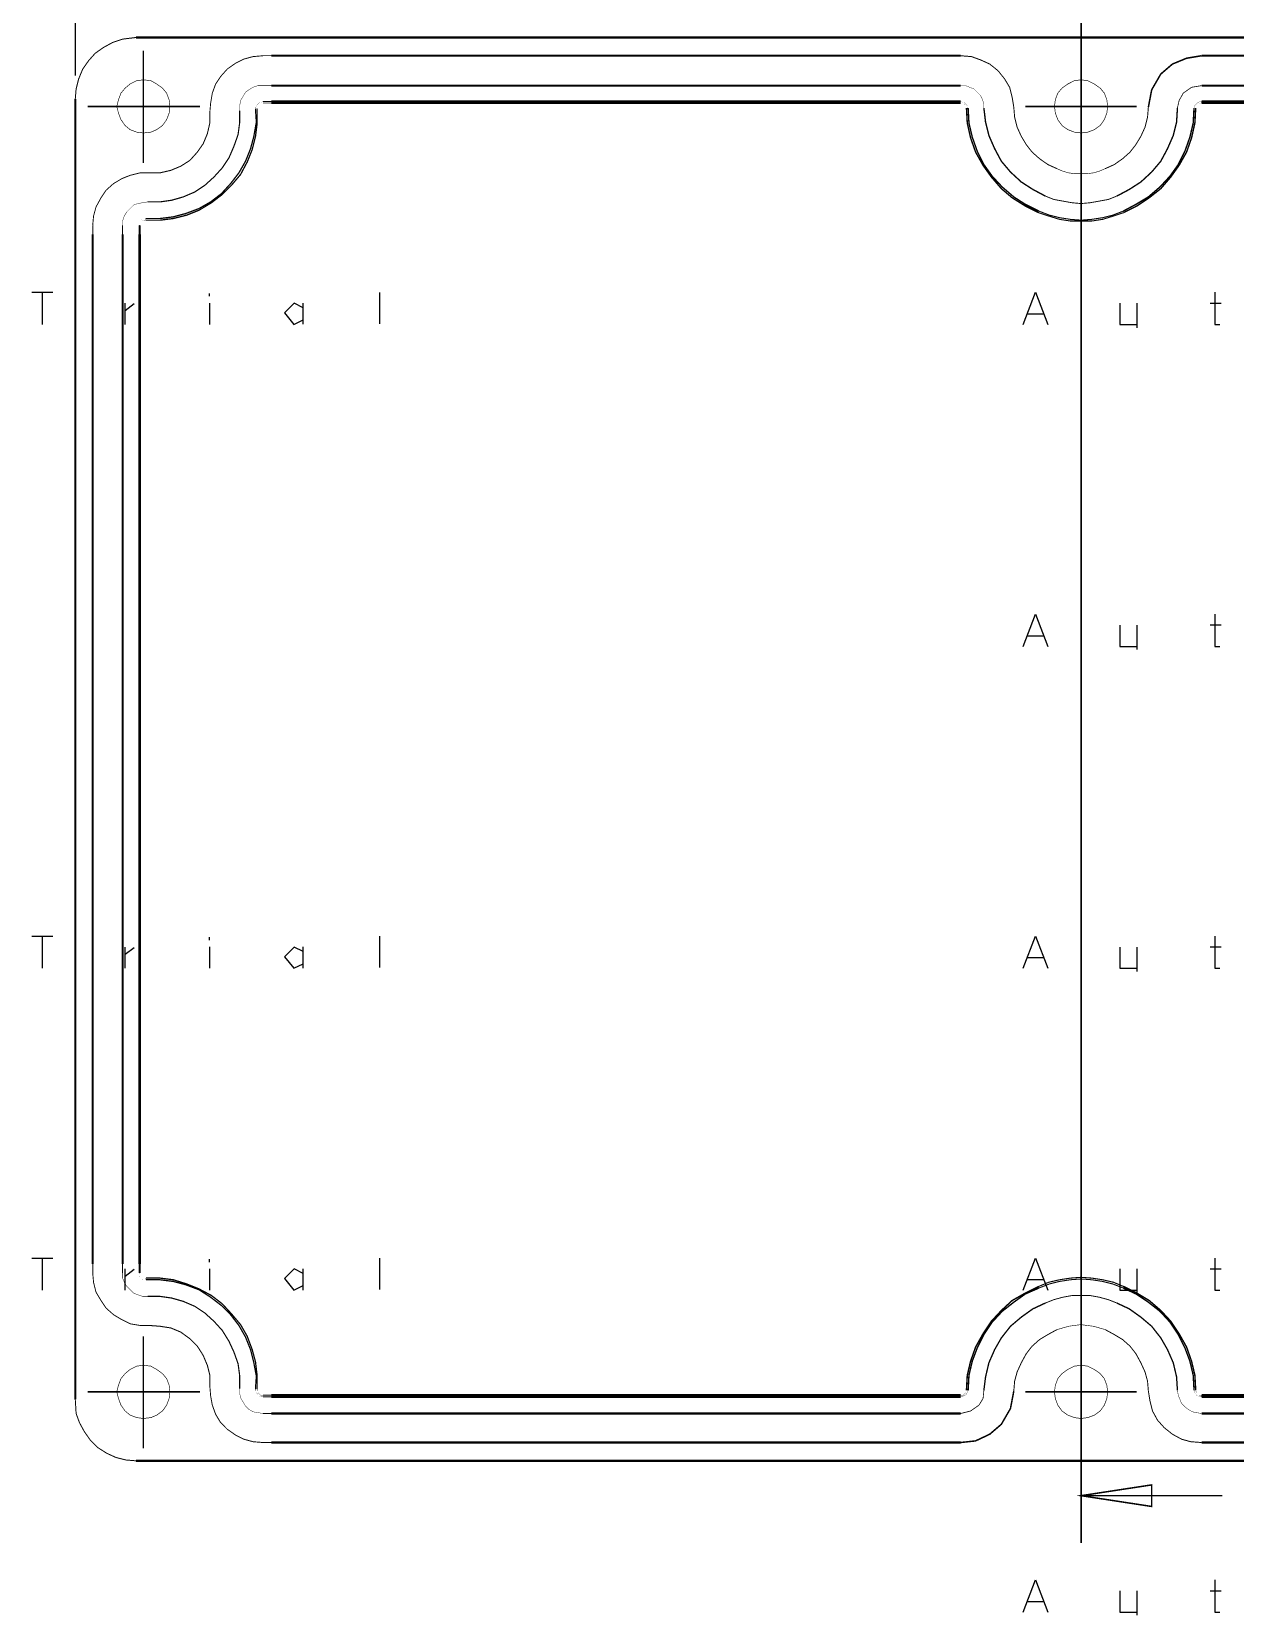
# Model space of a CAD drawing. Extents: x 5 to 426, y 3 to 277.
# Drawn here: x 215.6 to 266.8, y 167 to 234.3 of the extents above; entities that cross this region are included whole.
import ezdxf

# ---------------------------------------------------------------- set-up
doc = ezdxf.new("R2010")
doc.units = 0
doc.header["$MEASUREMENT"] = 0
for name, color, linetype in [('at_Entity', 7, 'Continuous'), ('at_Rect', 7, 'Continuous'), ('at_Solid', 7, 'Continuous'), ('at_Text', 7, 'Continuous')]:
    doc.layers.add(name, color=color, linetype=linetype)

msp = doc.modelspace()

# ---------------------------------------------------------------- linework, layer by layer
at = {"color": 28}
for p, q in [((257.776, 208.191), (258.298, 209.559)), ((258.298, 209.559), (258.819, 208.191)), ((265.917, 209.559), (265.917, 208.191)), ((261.881, 209.095), (261.881, 208.191)), ((262.597, 209.095), (262.597, 208.054)), ((265.718, 209.101), (266.181, 209.101)), ((257.967, 208.646), (258.62, 208.646)), ((261.881, 208.191), (262.597, 208.191)), ((265.917, 208.191), (266.132, 208.191)), ((257.776, 167.138), (258.298, 168.507)), ((258.298, 168.507), (258.819, 167.138)), ((265.917, 168.507), (265.917, 167.138)), ((261.881, 168.043), (261.881, 167.138)), ((262.597, 168.043), (262.597, 167.002)), ((265.718, 168.049), (266.181, 168.049)), ((257.967, 167.594), (258.62, 167.594)), ((261.881, 167.138), (262.597, 167.138)), ((265.917, 167.138), (266.132, 167.138))]:
    msp.add_line(p, q, dxfattribs=at)
at = {"layer": 'at_Entity', "color": 28}
for p, q in [((215.63, 223.243), (216.535, 223.243)), ((216.08, 223.243), (216.08, 221.875)), ((223.187, 223.071), (223.187, 223.192)), ((230.42, 223.238), (230.415, 221.902)), ((219.596, 222.777), (219.596, 221.875)), ((219.606, 222.474), (219.99, 222.762)), ((223.182, 222.783), (223.182, 221.875)), ((226.783, 222.777), (226.374, 222.368)), ((226.374, 222.368), (226.773, 221.875)), ((227.162, 222.585), (226.783, 222.777)), ((227.157, 222.783), (227.157, 221.883)), ((226.773, 221.875), (227.162, 222.07)), ((215.63, 182.19), (216.535, 182.19)), ((216.08, 182.19), (216.08, 180.822)), ((223.187, 182.019), (223.187, 182.14)), ((230.42, 182.185), (230.415, 180.85)), ((219.596, 181.725), (219.596, 180.822)), ((219.606, 181.422), (219.99, 181.71)), ((223.182, 181.73), (223.182, 180.822)), ((226.783, 181.725), (226.374, 181.316)), ((226.374, 181.316), (226.773, 180.822)), ((227.162, 181.533), (226.783, 181.725)), ((227.157, 181.73), (227.157, 180.83)), ((226.773, 180.822), (227.162, 181.017))]:
    msp.add_line(p, q, dxfattribs=at)
at = {"layer": 'at_Entity', "color": 0}
for points in [[(217.483, 232.451, 0.0636, 0.0636, 0), (217.483, 259.949, 0.0636, 0.0636, 0)], [(217.483, 231.462, 0.0425, 0.0425, 0), (217.519, 231.886, 0.0425, 0.0425, 0), (217.625, 232.309, 0.0425, 0.0425, 0), (217.801, 232.733, 0.0425, 0.0425, 0), (218.048, 233.086, 0.0425, 0.0425, 0), (218.331, 233.404, 0.0425, 0.0425, 0), (218.684, 233.651, 0.0425, 0.0425, 0), (219.072, 233.863, 0.0425, 0.0425, 0), (219.495, 234.004, 0.0425, 0.0425, 0), (220.06, 234.074, 0.0425, 0.0425, 0)], [(220.06, 234.074, 0.0883, 0.0883, 0), (300.403, 234.074, 0.0883, 0.0883, 0)], [(220.378, 232.38, 0.0636, 0.0636, 0), (220.378, 233.51, 0.0636, 0.0636, 0)], [(225.461, 233.298, 0.0382, 0.0382, 0), (225.037, 233.262, 0.0382, 0.0382, 0), (224.649, 233.156, 0.0382, 0.0382, 0), (224.296, 232.98, 0.0382, 0.0382, 0), (223.943, 232.733, 0.0382, 0.0382, 0), (223.661, 232.415, 0.0382, 0.0382, 0), (223.449, 232.097, 0.0382, 0.0382, 0), (223.308, 231.709, 0.0382, 0.0382, 0), (223.237, 231.286, 0.0382, 0.0382, 0), (223.202, 230.897, 0.0382, 0.0382, 0)], [(225.814, 233.298, 0.0353, 0.0353, 0), (225.461, 233.298, 0.0353, 0.0353, 0)], [(255.113, 233.298, 0.0883, 0.0883, 0), (225.814, 233.298, 0.0883, 0.0883, 0)], [(257.372, 231.109, 0.0412, 0.0412, 0), (257.302, 231.533, 0.0412, 0.0412, 0), (257.196, 231.956, 0.0412, 0.0412, 0), (256.984, 232.309, 0.0412, 0.0412, 0), (256.702, 232.662, 0.0412, 0.0412, 0), (256.349, 232.945, 0.0412, 0.0412, 0), (255.96, 233.121, 0.0412, 0.0412, 0), (255.572, 233.262, 0.0412, 0.0412, 0), (255.113, 233.298, 0.0412, 0.0412, 0)], [(260.232, 232.38, 0.0636, 0.0636, 0), (260.232, 233.51, 0.0636, 0.0636, 0)], [(265.35, 233.298, 0.0644, 0.0644, 0), (264.715, 233.192, 0.0644, 0.0644, 0), (264.115, 232.945, 0.0644, 0.0644, 0), (263.62, 232.521, 0.0644, 0.0644, 0), (263.232, 231.85, 0.0644, 0.0644, 0), (263.091, 231.109, 0.0644, 0.0644, 0)], [(294.649, 233.298, 0.0883, 0.0883, 0), (265.35, 233.298, 0.0883, 0.0883, 0)], [(220.378, 232.274, 0.0269, 0.0269, 0), (220.696, 232.239, 0.0269, 0.0269, 0), (220.943, 232.097, 0.0269, 0.0269, 0), (221.19, 231.921, 0.0269, 0.0269, 0), (221.366, 231.709, 0.0269, 0.0269, 0), (221.472, 231.427, 0.0269, 0.0269, 0), (221.507, 231.144, 0.0269, 0.0269, 0), (221.472, 230.862, 0.0269, 0.0269, 0), (221.366, 230.58, 0.0269, 0.0269, 0), (221.19, 230.333, 0.0269, 0.0269, 0), (220.943, 230.156, 0.0269, 0.0269, 0), (220.696, 230.05, 0.0269, 0.0269, 0), (220.378, 230.015, 0.0269, 0.0269, 0), (220.095, 230.05, 0.0269, 0.0269, 0), (219.813, 230.156, 0.0269, 0.0269, 0), (219.601, 230.333, 0.0269, 0.0269, 0), (219.425, 230.58, 0.0269, 0.0269, 0), (219.319, 230.862, 0.0269, 0.0269, 0), (219.248, 231.144, 0.0269, 0.0269, 0), (219.319, 231.427, 0.0269, 0.0269, 0), (219.425, 231.709, 0.0269, 0.0269, 0), (219.601, 231.921, 0.0269, 0.0269, 0), (219.813, 232.097, 0.0269, 0.0269, 0), (220.095, 232.239, 0.0269, 0.0269, 0), (220.378, 232.274, 0.0269, 0.0269, 0)], [(220.378, 231.144, 0.0636, 0.0636, 0), (220.378, 232.38, 0.0636, 0.0636, 0)], [(260.232, 232.274, 0.0276, 0.0276, 0), (260.514, 232.239, 0.0276, 0.0276, 0), (260.796, 232.097, 0.0276, 0.0276, 0), (261.043, 231.921, 0.0276, 0.0276, 0), (261.22, 231.709, 0.0276, 0.0276, 0), (261.326, 231.427, 0.0276, 0.0276, 0), (261.361, 231.144, 0.0276, 0.0276, 0), (261.326, 230.862, 0.0276, 0.0276, 0), (261.22, 230.58, 0.0276, 0.0276, 0), (261.043, 230.333, 0.0276, 0.0276, 0), (260.796, 230.156, 0.0276, 0.0276, 0), (260.514, 230.05, 0.0276, 0.0276, 0), (260.232, 230.015, 0.0276, 0.0276, 0), (259.949, 230.05, 0.0276, 0.0276, 0), (259.667, 230.156, 0.0276, 0.0276, 0), (259.42, 230.333, 0.0276, 0.0276, 0), (259.243, 230.58, 0.0276, 0.0276, 0), (259.137, 230.862, 0.0276, 0.0276, 0), (259.102, 231.144, 0.0276, 0.0276, 0), (259.137, 231.427, 0.0276, 0.0276, 0), (259.243, 231.709, 0.0276, 0.0276, 0), (259.42, 231.921, 0.0276, 0.0276, 0), (259.667, 232.097, 0.0276, 0.0276, 0), (259.949, 232.239, 0.0276, 0.0276, 0), (260.232, 232.274, 0.0276, 0.0276, 0)], [(260.232, 231.144, 0.0636, 0.0636, 0), (260.232, 232.38, 0.0636, 0.0636, 0)], [(225.461, 232.027, 0.0176, 0.0176, 0), (225.249, 232.027, 0.0176, 0.0176, 0), (225.037, 231.956, 0.0176, 0.0176, 0), (224.861, 231.85, 0.0176, 0.0176, 0), (224.72, 231.744, 0.0176, 0.0176, 0), (224.614, 231.568, 0.0176, 0.0176, 0), (224.508, 231.392, 0.0176, 0.0176, 0), (224.473, 231.18, 0.0176, 0.0176, 0), (224.473, 230.968, 0.0176, 0.0176, 0)], [(225.814, 232.027, 0.0353, 0.0353, 0), (225.461, 232.027, 0.0353, 0.0353, 0)], [(255.113, 232.027, 0.0883, 0.0883, 0), (225.814, 232.027, 0.0883, 0.0883, 0)], [(256.101, 231.074, 0.0158, 0.0158, 0), (256.101, 231.25, 0.0158, 0.0158, 0), (256.031, 231.462, 0.0158, 0.0158, 0), (255.96, 231.603, 0.0158, 0.0158, 0), (255.819, 231.744, 0.0158, 0.0158, 0), (255.678, 231.886, 0.0158, 0.0158, 0), (255.501, 231.956, 0.0158, 0.0158, 0), (255.325, 232.027, 0.0158, 0.0158, 0), (255.113, 232.027, 0.0158, 0.0158, 0)], [(265.35, 232.027, 0.0325, 0.0325, 0), (264.926, 231.956, 0.0325, 0.0325, 0), (264.574, 231.709, 0.0325, 0.0325, 0), (264.397, 231.392, 0.0325, 0.0325, 0), (264.326, 231.074, 0.0325, 0.0325, 0)], [(294.649, 232.027, 0.0883, 0.0883, 0), (265.35, 232.027, 0.0883, 0.0883, 0)], [(217.483, 176.182, 0.0883, 0.0883, 0), (217.483, 231.462, 0.0883, 0.0883, 0)], [(219.142, 231.144, 0.0636, 0.0636, 0), (218.013, 231.144, 0.0636, 0.0636, 0)], [(220.378, 231.144, 0.0636, 0.0636, 0), (219.142, 231.144, 0.0636, 0.0636, 0)], [(220.378, 231.144, 0.0636, 0.0636, 0), (220.378, 229.874, 0.0636, 0.0636, 0)], [(220.378, 231.144, 0.0636, 0.0636, 0), (221.649, 231.144, 0.0636, 0.0636, 0)], [(225.143, 231.038, 0.0548, 0.0548, 0), (225.179, 230.474, 0.0548, 0.0548, 0), (225.073, 229.874, 0.0548, 0.0548, 0), (224.932, 229.344, 0.0548, 0.0548, 0), (224.72, 228.815, 0.0548, 0.0548, 0), (224.437, 228.32, 0.0548, 0.0548, 0), (224.084, 227.862, 0.0548, 0.0548, 0), (223.696, 227.438, 0.0548, 0.0548, 0), (223.237, 227.085, 0.0548, 0.0548, 0), (222.743, 226.803, 0.0548, 0.0548, 0), (222.178, 226.591, 0.0548, 0.0548, 0), (221.649, 226.45, 0.0548, 0.0548, 0), (221.084, 226.379, 0.0548, 0.0548, 0), (220.484, 226.379, 0.0548, 0.0548, 0)], [(225.214, 231.038, 0.0549, 0.0549, 0), (225.214, 230.438, 0.0549, 0.0549, 0), (225.143, 229.874, 0.0549, 0.0549, 0), (225.002, 229.309, 0.0549, 0.0549, 0), (224.79, 228.779, 0.0549, 0.0549, 0), (224.508, 228.25, 0.0549, 0.0549, 0), (224.12, 227.791, 0.0549, 0.0549, 0), (223.731, 227.403, 0.0549, 0.0549, 0), (223.273, 227.05, 0.0549, 0.0549, 0), (222.743, 226.732, 0.0549, 0.0549, 0), (222.214, 226.52, 0.0549, 0.0549, 0), (221.649, 226.379, 0.0549, 0.0549, 0), (221.084, 226.308, 0.0549, 0.0549, 0), (220.484, 226.308, 0.0549, 0.0549, 0)], [(224.473, 230.968, 0.0494, 0.0494, 0), (224.473, 230.474, 0.0494, 0.0494, 0), (224.402, 229.944, 0.0494, 0.0494, 0), (224.226, 229.45, 0.0494, 0.0494, 0), (224.014, 228.956, 0.0494, 0.0494, 0), (223.731, 228.532, 0.0494, 0.0494, 0), (223.378, 228.144, 0.0494, 0.0494, 0), (222.99, 227.791, 0.0494, 0.0494, 0), (222.566, 227.508, 0.0494, 0.0494, 0), (222.072, 227.297, 0.0494, 0.0494, 0), (221.578, 227.155, 0.0494, 0.0494, 0), (221.084, 227.085, 0.0494, 0.0494, 0), (220.554, 227.085, 0.0494, 0.0494, 0)], [(223.202, 230.897, 0.0431, 0.0431, 0), (223.202, 230.438, 0.0431, 0.0431, 0), (223.096, 229.98, 0.0431, 0.0431, 0), (222.919, 229.556, 0.0431, 0.0431, 0), (222.672, 229.203, 0.0431, 0.0431, 0), (222.355, 228.85, 0.0431, 0.0431, 0), (221.966, 228.603, 0.0431, 0.0431, 0), (221.543, 228.426, 0.0431, 0.0431, 0), (221.084, 228.32, 0.0431, 0.0431, 0), (220.625, 228.32, 0.0431, 0.0431, 0)], [(221.649, 231.144, 0.0636, 0.0636, 0), (222.778, 231.144, 0.0636, 0.0636, 0)], [(225.214, 231.038, 0.00706, 0.00706, 0), (225.143, 231.038, 0.00706, 0.00706, 0)], [(225.461, 231.356, 0.00499, 0.00499, 0), (225.391, 231.321, 0.00499, 0.00499, 0), (225.32, 231.321, 0.00499, 0.00499, 0), (225.285, 231.286, 0.00499, 0.00499, 0), (225.249, 231.25, 0.00499, 0.00499, 0), (225.214, 231.215, 0.00499, 0.00499, 0), (225.179, 231.144, 0.00499, 0.00499, 0), (225.143, 231.109, 0.00499, 0.00499, 0), (225.143, 231.038, 0.00499, 0.00499, 0)], [(225.461, 231.286, 0.00353, 0.00353, 0), (225.391, 231.286, 0.00353, 0.00353, 0), (225.355, 231.25, 0.00353, 0.00353, 0), (225.32, 231.25, 0.00353, 0.00353, 0), (225.285, 231.215, 0.00353, 0.00353, 0), (225.249, 231.18, 0.00353, 0.00353, 0), (225.249, 231.144, 0.00353, 0.00353, 0), (225.214, 231.074, 0.00353, 0.00353, 0), (225.214, 231.038, 0.00353, 0.00353, 0)], [(225.814, 231.356, 0.0353, 0.0353, 0), (225.461, 231.356, 0.0353, 0.0353, 0)], [(225.814, 231.286, 0.0353, 0.0353, 0), (225.461, 231.286, 0.0353, 0.0353, 0)], [(225.461, 231.286, 0.00706, 0.00706, 0), (225.461, 231.356, 0.00706, 0.00706, 0)], [(255.113, 231.356, 0.0883, 0.0883, 0), (225.814, 231.356, 0.0883, 0.0883, 0)], [(255.113, 231.286, 0.0883, 0.0883, 0), (225.814, 231.286, 0.0883, 0.0883, 0)], [(225.814, 231.286, 0.00706, 0.00706, 0), (225.814, 231.356, 0.00706, 0.00706, 0)], [(255.113, 231.286, 0.00706, 0.00706, 0), (255.113, 231.356, 0.00706, 0.00706, 0)], [(255.431, 231.074, 0.00499, 0.00499, 0), (255.395, 231.109, 0.00499, 0.00499, 0), (255.395, 231.18, 0.00499, 0.00499, 0), (255.36, 231.215, 0.00499, 0.00499, 0), (255.325, 231.25, 0.00499, 0.00499, 0), (255.29, 231.286, 0.00499, 0.00499, 0), (255.254, 231.321, 0.00499, 0.00499, 0), (255.184, 231.321, 0.00499, 0.00499, 0), (255.113, 231.356, 0.00499, 0.00499, 0)], [(255.36, 231.074, 0.00353, 0.00353, 0), (255.36, 231.109, 0.00353, 0.00353, 0), (255.325, 231.144, 0.00353, 0.00353, 0), (255.325, 231.18, 0.00353, 0.00353, 0), (255.29, 231.215, 0.00353, 0.00353, 0), (255.254, 231.25, 0.00353, 0.00353, 0), (255.219, 231.25, 0.00353, 0.00353, 0), (255.184, 231.286, 0.00353, 0.00353, 0), (255.113, 231.286, 0.00353, 0.00353, 0)], [(258.431, 226.626, 0.0601, 0.0601, 0), (257.866, 226.908, 0.0601, 0.0601, 0), (257.302, 227.261, 0.0601, 0.0601, 0), (256.843, 227.65, 0.0601, 0.0601, 0), (256.419, 228.144, 0.0601, 0.0601, 0), (256.066, 228.638, 0.0601, 0.0601, 0), (255.749, 229.203, 0.0601, 0.0601, 0), (255.537, 229.803, 0.0601, 0.0601, 0), (255.395, 230.438, 0.0601, 0.0601, 0), (255.36, 231.074, 0.0601, 0.0601, 0)], [(255.36, 231.074, 0.00706, 0.00706, 0), (255.431, 231.074, 0.00706, 0.00706, 0)], [(258.431, 226.697, 0.0588, 0.0588, 0), (257.866, 226.979, 0.0588, 0.0588, 0), (257.372, 227.297, 0.0588, 0.0588, 0), (256.878, 227.72, 0.0588, 0.0588, 0), (256.454, 228.179, 0.0588, 0.0588, 0), (256.101, 228.673, 0.0588, 0.0588, 0), (255.819, 229.238, 0.0588, 0.0588, 0), (255.607, 229.838, 0.0588, 0.0588, 0), (255.466, 230.438, 0.0588, 0.0588, 0), (255.431, 231.074, 0.0588, 0.0588, 0)], [(258.714, 227.332, 0.0582, 0.0582, 0), (258.184, 227.614, 0.0582, 0.0582, 0), (257.69, 227.932, 0.0582, 0.0582, 0), (257.231, 228.356, 0.0582, 0.0582, 0), (256.843, 228.815, 0.0582, 0.0582, 0), (256.56, 229.344, 0.0582, 0.0582, 0), (256.313, 229.909, 0.0582, 0.0582, 0), (256.172, 230.474, 0.0582, 0.0582, 0), (256.101, 231.074, 0.0582, 0.0582, 0)], [(259.208, 228.497, 0.0402, 0.0402, 0), (258.82, 228.673, 0.0402, 0.0402, 0), (258.467, 228.921, 0.0402, 0.0402, 0), (258.149, 229.203, 0.0402, 0.0402, 0), (257.902, 229.521, 0.0402, 0.0402, 0), (257.69, 229.874, 0.0402, 0.0402, 0), (257.514, 230.262, 0.0402, 0.0402, 0), (257.408, 230.685, 0.0402, 0.0402, 0), (257.372, 231.109, 0.0402, 0.0402, 0)], [(258.996, 231.144, 0.0636, 0.0636, 0), (257.866, 231.144, 0.0636, 0.0636, 0)], [(260.232, 231.144, 0.0636, 0.0636, 0), (258.996, 231.144, 0.0636, 0.0636, 0)], [(260.232, 231.144, 0.0636, 0.0636, 0), (260.232, 229.874, 0.0636, 0.0636, 0)], [(260.232, 231.144, 0.0636, 0.0636, 0), (261.467, 231.144, 0.0636, 0.0636, 0)], [(263.091, 231.109, 0.0402, 0.0402, 0), (263.056, 230.685, 0.0402, 0.0402, 0), (262.95, 230.262, 0.0402, 0.0402, 0), (262.773, 229.874, 0.0402, 0.0402, 0), (262.561, 229.521, 0.0402, 0.0402, 0), (262.314, 229.203, 0.0402, 0.0402, 0), (261.997, 228.921, 0.0402, 0.0402, 0), (261.644, 228.673, 0.0402, 0.0402, 0), (261.255, 228.497, 0.0402, 0.0402, 0)], [(261.467, 231.144, 0.0636, 0.0636, 0), (262.597, 231.144, 0.0636, 0.0636, 0)], [(264.326, 231.074, 0.0582, 0.0582, 0), (264.291, 230.474, 0.0582, 0.0582, 0), (264.15, 229.909, 0.0582, 0.0582, 0), (263.903, 229.344, 0.0582, 0.0582, 0), (263.62, 228.815, 0.0582, 0.0582, 0), (263.232, 228.356, 0.0582, 0.0582, 0), (262.773, 227.932, 0.0582, 0.0582, 0), (262.279, 227.614, 0.0582, 0.0582, 0), (261.75, 227.332, 0.0582, 0.0582, 0)], [(265.032, 231.074, 0.06, 0.06, 0), (264.997, 230.438, 0.06, 0.06, 0), (264.856, 229.838, 0.06, 0.06, 0), (264.644, 229.238, 0.06, 0.06, 0), (264.362, 228.673, 0.06, 0.06, 0), (264.009, 228.179, 0.06, 0.06, 0), (263.585, 227.72, 0.06, 0.06, 0), (263.091, 227.297, 0.06, 0.06, 0), (262.561, 226.979, 0.06, 0.06, 0), (262.032, 226.697, 0.06, 0.06, 0)], [(265.103, 231.074, 0.0607, 0.0607, 0), (265.068, 230.438, 0.0607, 0.0607, 0), (264.926, 229.803, 0.0607, 0.0607, 0), (264.715, 229.203, 0.0607, 0.0607, 0), (264.397, 228.638, 0.0607, 0.0607, 0), (264.044, 228.144, 0.0607, 0.0607, 0), (263.62, 227.65, 0.0607, 0.0607, 0), (263.126, 227.261, 0.0607, 0.0607, 0), (262.597, 226.908, 0.0607, 0.0607, 0), (262.032, 226.626, 0.0607, 0.0607, 0)], [(265.35, 231.356, 0.00998, 0.00998, 0), (265.209, 231.321, 0.00998, 0.00998, 0), (265.138, 231.25, 0.00998, 0.00998, 0), (265.068, 231.18, 0.00998, 0.00998, 0), (265.032, 231.074, 0.00998, 0.00998, 0)], [(265.103, 231.074, 0.00706, 0.00706, 0), (265.032, 231.074, 0.00706, 0.00706, 0)], [(265.35, 231.286, 0.00353, 0.00353, 0), (265.244, 231.25, 0.00353, 0.00353, 0), (265.209, 231.215, 0.00353, 0.00353, 0), (265.138, 231.18, 0.00353, 0.00353, 0), (265.103, 231.109, 0.00353, 0.00353, 0), (265.103, 231.074, 0.00353, 0.00353, 0)], [(294.649, 231.356, 0.0883, 0.0883, 0), (265.35, 231.356, 0.0883, 0.0883, 0)], [(294.649, 231.286, 0.0883, 0.0883, 0), (265.35, 231.286, 0.0883, 0.0883, 0)], [(265.35, 231.286, 0.00706, 0.00706, 0), (265.35, 231.356, 0.00706, 0.00706, 0)], [(220.378, 229.874, 0.0636, 0.0636, 0), (220.378, 228.744, 0.0636, 0.0636, 0)], [(260.232, 229.874, 0.0636, 0.0636, 0), (260.232, 228.744, 0.0636, 0.0636, 0)], [(220.625, 228.32, 0.038, 0.038, 0), (220.237, 228.32, 0.038, 0.038, 0), (219.813, 228.214, 0.038, 0.038, 0), (219.46, 228.073, 0.038, 0.038, 0), (219.107, 227.862, 0.038, 0.038, 0), (218.789, 227.579, 0.038, 0.038, 0), (218.578, 227.261, 0.038, 0.038, 0), (218.366, 226.873, 0.038, 0.038, 0), (218.26, 226.485, 0.038, 0.038, 0), (218.225, 226.096, 0.038, 0.038, 0)], [(261.255, 228.497, 0.0247, 0.0247, 0), (261.008, 228.391, 0.0247, 0.0247, 0), (260.761, 228.32, 0.0247, 0.0247, 0), (260.479, 228.285, 0.0247, 0.0247, 0), (260.232, 228.285, 0.0247, 0.0247, 0), (259.949, 228.285, 0.0247, 0.0247, 0), (259.702, 228.32, 0.0247, 0.0247, 0), (259.455, 228.391, 0.0247, 0.0247, 0), (259.208, 228.497, 0.0247, 0.0247, 0)], [(220.554, 227.085, 0.0176, 0.0176, 0), (220.343, 227.05, 0.0176, 0.0176, 0), (220.131, 227.014, 0.0176, 0.0176, 0), (219.954, 226.944, 0.0176, 0.0176, 0), (219.813, 226.803, 0.0176, 0.0176, 0), (219.672, 226.661, 0.0176, 0.0176, 0), (219.566, 226.485, 0.0176, 0.0176, 0), (219.495, 226.273, 0.0176, 0.0176, 0), (219.495, 226.096, 0.0176, 0.0176, 0)], [(261.75, 227.332, 0.038, 0.038, 0), (261.397, 227.191, 0.038, 0.038, 0), (261.008, 227.12, 0.038, 0.038, 0), (260.62, 227.05, 0.038, 0.038, 0), (260.232, 227.014, 0.038, 0.038, 0), (259.843, 227.05, 0.038, 0.038, 0), (259.455, 227.12, 0.038, 0.038, 0), (259.067, 227.191, 0.038, 0.038, 0), (258.714, 227.332, 0.038, 0.038, 0)], [(220.484, 226.379, 0.00353, 0.00353, 0), (220.448, 226.379, 0.00353, 0.00353, 0), (220.378, 226.344, 0.00353, 0.00353, 0), (220.307, 226.344, 0.00353, 0.00353, 0), (220.272, 226.308, 0.00353, 0.00353, 0), (220.237, 226.238, 0.00353, 0.00353, 0), (220.201, 226.202, 0.00353, 0.00353, 0), (220.201, 226.132, 0.00353, 0.00353, 0), (220.201, 226.096, 0.00353, 0.00353, 0)], [(220.484, 226.308, 0.00353, 0.00353, 0), (220.448, 226.308, 0.00353, 0.00353, 0), (220.413, 226.308, 0.00353, 0.00353, 0), (220.343, 226.273, 0.00353, 0.00353, 0), (220.307, 226.238, 0.00353, 0.00353, 0), (220.307, 226.202, 0.00353, 0.00353, 0), (220.272, 226.167, 0.00353, 0.00353, 0), (220.272, 226.132, 0.00353, 0.00353, 0), (220.237, 226.096, 0.00353, 0.00353, 0)], [(220.484, 226.308, 0.00706, 0.00706, 0), (220.484, 226.379, 0.00706, 0.00706, 0)], [(262.032, 226.697, 0.0437, 0.0437, 0), (261.573, 226.52, 0.0437, 0.0437, 0), (261.149, 226.414, 0.0437, 0.0437, 0), (260.69, 226.344, 0.0437, 0.0437, 0), (260.232, 226.308, 0.0437, 0.0437, 0), (259.773, 226.344, 0.0437, 0.0437, 0), (259.314, 226.414, 0.0437, 0.0437, 0), (258.89, 226.52, 0.0437, 0.0437, 0), (258.431, 226.697, 0.0437, 0.0437, 0)], [(262.032, 226.626, 0.0447, 0.0447, 0), (261.608, 226.485, 0.0447, 0.0447, 0), (261.149, 226.344, 0.0447, 0.0447, 0), (260.69, 226.273, 0.0447, 0.0447, 0), (260.232, 226.273, 0.0447, 0.0447, 0), (259.773, 226.273, 0.0447, 0.0447, 0), (259.314, 226.344, 0.0447, 0.0447, 0), (258.855, 226.485, 0.0447, 0.0447, 0), (258.431, 226.626, 0.0447, 0.0447, 0)], [(258.431, 226.626, 0.00706, 0.00706, 0), (258.431, 226.697, 0.00706, 0.00706, 0)], [(262.032, 226.626, 0.00706, 0.00706, 0), (262.032, 226.697, 0.00706, 0.00706, 0)], [(218.225, 225.708, 0.0883, 0.0883, 0), (218.225, 181.936, 0.0883, 0.0883, 0)], [(218.225, 226.096, 0.0388, 0.0388, 0), (218.225, 225.708, 0.0388, 0.0388, 0)], [(219.495, 225.708, 0.0883, 0.0883, 0), (219.495, 181.936, 0.0883, 0.0883, 0)], [(219.495, 226.096, 0.0388, 0.0388, 0), (219.495, 225.708, 0.0388, 0.0388, 0)], [(220.201, 225.708, 0.0883, 0.0883, 0), (220.201, 181.936, 0.0883, 0.0883, 0)], [(220.201, 226.096, 0.0388, 0.0388, 0), (220.201, 225.708, 0.0388, 0.0388, 0)], [(220.237, 225.708, 0.0883, 0.0883, 0), (220.237, 181.936, 0.0883, 0.0883, 0)], [(220.237, 226.096, 0.00353, 0.00353, 0), (220.201, 226.096, 0.00353, 0.00353, 0)], [(220.237, 225.708, 0.00353, 0.00353, 0), (220.201, 225.708, 0.00353, 0.00353, 0)], [(220.237, 226.096, 0.0388, 0.0388, 0), (220.237, 225.708, 0.0388, 0.0388, 0)], [(218.225, 181.936, 0.0388, 0.0388, 0), (218.225, 181.548, 0.0388, 0.0388, 0)], [(219.495, 181.936, 0.0388, 0.0388, 0), (219.495, 181.548, 0.0388, 0.0388, 0)], [(220.201, 181.936, 0.0388, 0.0388, 0), (220.201, 181.548, 0.0388, 0.0388, 0)], [(220.237, 181.936, 0.00353, 0.00353, 0), (220.201, 181.936, 0.00353, 0.00353, 0)], [(220.237, 181.936, 0.0388, 0.0388, 0), (220.237, 181.548, 0.0388, 0.0388, 0)], [(218.225, 181.548, 0.0382, 0.0382, 0), (218.26, 181.16, 0.0382, 0.0382, 0), (218.366, 180.736, 0.0382, 0.0382, 0), (218.578, 180.383, 0.0382, 0.0382, 0), (218.789, 180.065, 0.0382, 0.0382, 0), (219.107, 179.783, 0.0382, 0.0382, 0), (219.46, 179.571, 0.0382, 0.0382, 0), (219.813, 179.395, 0.0382, 0.0382, 0), (220.237, 179.324, 0.0382, 0.0382, 0), (220.625, 179.324, 0.0382, 0.0382, 0)], [(219.495, 181.548, 0.019, 0.019, 0), (219.495, 181.336, 0.019, 0.019, 0), (219.566, 181.16, 0.019, 0.019, 0), (219.672, 180.983, 0.019, 0.019, 0), (219.813, 180.842, 0.019, 0.019, 0), (219.954, 180.701, 0.019, 0.019, 0), (220.131, 180.63, 0.019, 0.019, 0), (220.343, 180.56, 0.019, 0.019, 0), (220.554, 180.56, 0.019, 0.019, 0)], [(220.201, 181.548, 0.00353, 0.00353, 0), (220.201, 181.477, 0.00353, 0.00353, 0), (220.201, 181.442, 0.00353, 0.00353, 0), (220.237, 181.371, 0.00353, 0.00353, 0), (220.272, 181.336, 0.00353, 0.00353, 0), (220.307, 181.301, 0.00353, 0.00353, 0), (220.378, 181.266, 0.00353, 0.00353, 0), (220.448, 181.266, 0.00353, 0.00353, 0), (220.484, 181.266, 0.00353, 0.00353, 0)], [(220.237, 181.548, 0.00353, 0.00353, 0), (220.201, 181.548, 0.00353, 0.00353, 0)], [(220.237, 181.548, 0.00353, 0.00353, 0), (220.272, 181.513, 0.00353, 0.00353, 0), (220.272, 181.477, 0.00353, 0.00353, 0), (220.307, 181.407, 0.00353, 0.00353, 0), (220.307, 181.371, 0.00353, 0.00353, 0), (220.343, 181.371, 0.00353, 0.00353, 0), (220.413, 181.336, 0.00353, 0.00353, 0), (220.448, 181.336, 0.00353, 0.00353, 0), (220.484, 181.336, 0.00353, 0.00353, 0)], [(220.484, 181.336, 0.0548, 0.0548, 0), (221.084, 181.336, 0.0548, 0.0548, 0), (221.649, 181.266, 0.0548, 0.0548, 0), (222.214, 181.089, 0.0548, 0.0548, 0), (222.743, 180.877, 0.0548, 0.0548, 0), (223.273, 180.595, 0.0548, 0.0548, 0), (223.731, 180.242, 0.0548, 0.0548, 0), (224.12, 179.818, 0.0548, 0.0548, 0), (224.508, 179.359, 0.0548, 0.0548, 0), (224.79, 178.865, 0.0548, 0.0548, 0), (225.002, 178.3, 0.0548, 0.0548, 0), (225.143, 177.771, 0.0548, 0.0548, 0), (225.214, 177.171, 0.0548, 0.0548, 0), (225.214, 176.606, 0.0548, 0.0548, 0)], [(220.484, 181.266, 0.0548, 0.0548, 0), (221.084, 181.266, 0.0548, 0.0548, 0), (221.649, 181.195, 0.0548, 0.0548, 0), (222.178, 181.054, 0.0548, 0.0548, 0), (222.743, 180.842, 0.0548, 0.0548, 0), (223.237, 180.524, 0.0548, 0.0548, 0), (223.696, 180.171, 0.0548, 0.0548, 0), (224.084, 179.783, 0.0548, 0.0548, 0), (224.437, 179.324, 0.0548, 0.0548, 0), (224.72, 178.83, 0.0548, 0.0548, 0), (224.932, 178.3, 0.0548, 0.0548, 0), (225.073, 177.736, 0.0548, 0.0548, 0), (225.179, 177.171, 0.0548, 0.0548, 0), (225.143, 176.606, 0.0548, 0.0548, 0)], [(220.484, 181.336, 0.00706, 0.00706, 0), (220.484, 181.266, 0.00706, 0.00706, 0)], [(258.431, 180.983, 0.0459, 0.0459, 0), (258.855, 181.16, 0.0459, 0.0459, 0), (259.314, 181.266, 0.0459, 0.0459, 0), (259.773, 181.336, 0.0459, 0.0459, 0), (260.232, 181.371, 0.0459, 0.0459, 0), (260.69, 181.336, 0.0459, 0.0459, 0), (261.149, 181.266, 0.0459, 0.0459, 0), (261.608, 181.16, 0.0459, 0.0459, 0), (262.032, 180.983, 0.0459, 0.0459, 0)], [(258.431, 180.912, 0.0437, 0.0437, 0), (258.89, 181.089, 0.0437, 0.0437, 0), (259.314, 181.195, 0.0437, 0.0437, 0), (259.773, 181.266, 0.0437, 0.0437, 0), (260.232, 181.301, 0.0437, 0.0437, 0), (260.69, 181.266, 0.0437, 0.0437, 0), (261.149, 181.195, 0.0437, 0.0437, 0), (261.573, 181.089, 0.0437, 0.0437, 0), (262.032, 180.912, 0.0437, 0.0437, 0)], [(220.554, 180.56, 0.0499, 0.0499, 0), (221.084, 180.56, 0.0499, 0.0499, 0), (221.578, 180.489, 0.0499, 0.0499, 0), (222.072, 180.348, 0.0499, 0.0499, 0), (222.566, 180.136, 0.0499, 0.0499, 0), (222.99, 179.853, 0.0499, 0.0499, 0), (223.378, 179.5, 0.0499, 0.0499, 0), (223.731, 179.112, 0.0499, 0.0499, 0), (224.014, 178.653, 0.0499, 0.0499, 0), (224.226, 178.194, 0.0499, 0.0499, 0), (224.402, 177.7, 0.0499, 0.0499, 0), (224.473, 177.171, 0.0499, 0.0499, 0), (224.473, 176.641, 0.0499, 0.0499, 0)], [(255.36, 176.571, 0.0616, 0.0616, 0), (255.395, 177.206, 0.0616, 0.0616, 0), (255.537, 177.806, 0.0616, 0.0616, 0), (255.749, 178.406, 0.0616, 0.0616, 0), (256.066, 178.971, 0.0616, 0.0616, 0), (256.419, 179.5, 0.0616, 0.0616, 0), (256.843, 179.959, 0.0616, 0.0616, 0), (257.302, 180.383, 0.0616, 0.0616, 0), (257.866, 180.701, 0.0616, 0.0616, 0), (258.431, 180.983, 0.0616, 0.0616, 0)], [(255.431, 176.571, 0.0603, 0.0603, 0), (255.466, 177.206, 0.0603, 0.0603, 0), (255.607, 177.806, 0.0603, 0.0603, 0), (255.819, 178.371, 0.0603, 0.0603, 0), (256.101, 178.936, 0.0603, 0.0603, 0), (256.454, 179.465, 0.0603, 0.0603, 0), (256.878, 179.924, 0.0603, 0.0603, 0), (257.372, 180.312, 0.0603, 0.0603, 0), (257.866, 180.665, 0.0603, 0.0603, 0), (258.431, 180.912, 0.0603, 0.0603, 0)], [(258.431, 180.983, 0.00706, 0.00706, 0), (258.431, 180.912, 0.00706, 0.00706, 0)], [(258.714, 180.277, 0.038, 0.038, 0), (259.067, 180.418, 0.038, 0.038, 0), (259.455, 180.524, 0.038, 0.038, 0), (259.843, 180.595, 0.038, 0.038, 0), (260.232, 180.595, 0.038, 0.038, 0), (260.62, 180.595, 0.038, 0.038, 0), (261.008, 180.524, 0.038, 0.038, 0), (261.397, 180.418, 0.038, 0.038, 0), (261.75, 180.277, 0.038, 0.038, 0)], [(262.032, 180.983, 0.0616, 0.0616, 0), (262.597, 180.701, 0.0616, 0.0616, 0), (263.126, 180.383, 0.0616, 0.0616, 0), (263.62, 179.959, 0.0616, 0.0616, 0), (264.044, 179.5, 0.0616, 0.0616, 0), (264.397, 178.971, 0.0616, 0.0616, 0), (264.715, 178.406, 0.0616, 0.0616, 0), (264.926, 177.806, 0.0616, 0.0616, 0), (265.068, 177.206, 0.0616, 0.0616, 0), (265.103, 176.571, 0.0616, 0.0616, 0)], [(262.032, 180.912, 0.0584, 0.0584, 0), (262.561, 180.665, 0.0584, 0.0584, 0), (263.091, 180.312, 0.0584, 0.0584, 0), (263.585, 179.924, 0.0584, 0.0584, 0), (264.009, 179.465, 0.0584, 0.0584, 0), (264.362, 178.936, 0.0584, 0.0584, 0), (264.644, 178.371, 0.0584, 0.0584, 0), (264.856, 177.806, 0.0584, 0.0584, 0), (264.997, 177.206, 0.0584, 0.0584, 0), (265.032, 176.571, 0.0584, 0.0584, 0)], [(262.032, 180.983, 0.00706, 0.00706, 0), (262.032, 180.912, 0.00706, 0.00706, 0)], [(256.101, 176.571, 0.0569, 0.0569, 0), (256.172, 177.135, 0.0569, 0.0569, 0), (256.313, 177.736, 0.0569, 0.0569, 0), (256.56, 178.3, 0.0569, 0.0569, 0), (256.843, 178.794, 0.0569, 0.0569, 0), (257.231, 179.289, 0.0569, 0.0569, 0), (257.69, 179.677, 0.0569, 0.0569, 0), (258.184, 180.03, 0.0569, 0.0569, 0), (258.714, 180.277, 0.0569, 0.0569, 0)], [(261.75, 180.277, 0.0566, 0.0566, 0), (262.279, 180.03, 0.0566, 0.0566, 0), (262.773, 179.677, 0.0566, 0.0566, 0), (263.232, 179.289, 0.0566, 0.0566, 0), (263.62, 178.794, 0.0566, 0.0566, 0), (263.903, 178.3, 0.0566, 0.0566, 0), (264.15, 177.736, 0.0566, 0.0566, 0), (264.291, 177.135, 0.0566, 0.0566, 0), (264.326, 176.571, 0.0566, 0.0566, 0)], [(220.625, 179.324, 0.0437, 0.0437, 0), (221.084, 179.289, 0.0437, 0.0437, 0), (221.543, 179.218, 0.0437, 0.0437, 0), (221.966, 179.042, 0.0437, 0.0437, 0), (222.355, 178.759, 0.0437, 0.0437, 0), (222.672, 178.441, 0.0437, 0.0437, 0), (222.919, 178.053, 0.0437, 0.0437, 0), (223.096, 177.63, 0.0437, 0.0437, 0), (223.202, 177.206, 0.0437, 0.0437, 0), (223.202, 176.747, 0.0437, 0.0437, 0)], [(257.372, 176.535, 0.0402, 0.0402, 0), (257.408, 176.959, 0.0402, 0.0402, 0), (257.514, 177.347, 0.0402, 0.0402, 0), (257.69, 177.736, 0.0402, 0.0402, 0), (257.902, 178.124, 0.0402, 0.0402, 0), (258.149, 178.441, 0.0402, 0.0402, 0), (258.467, 178.724, 0.0402, 0.0402, 0), (258.82, 178.936, 0.0402, 0.0402, 0), (259.208, 179.148, 0.0402, 0.0402, 0)], [(259.208, 179.148, 0.025, 0.025, 0), (259.455, 179.218, 0.025, 0.025, 0), (259.702, 179.289, 0.025, 0.025, 0), (259.949, 179.324, 0.025, 0.025, 0), (260.232, 179.359, 0.025, 0.025, 0), (260.479, 179.324, 0.025, 0.025, 0), (260.761, 179.289, 0.025, 0.025, 0), (261.008, 179.218, 0.025, 0.025, 0), (261.255, 179.148, 0.025, 0.025, 0)], [(261.255, 179.148, 0.0402, 0.0402, 0), (261.644, 178.936, 0.0402, 0.0402, 0), (261.997, 178.724, 0.0402, 0.0402, 0), (262.314, 178.441, 0.0402, 0.0402, 0), (262.561, 178.124, 0.0402, 0.0402, 0), (262.773, 177.736, 0.0402, 0.0402, 0), (262.95, 177.347, 0.0402, 0.0402, 0), (263.056, 176.959, 0.0402, 0.0402, 0), (263.091, 176.535, 0.0402, 0.0402, 0)], [(220.378, 177.736, 0.0636, 0.0636, 0), (220.378, 178.865, 0.0636, 0.0636, 0)], [(260.232, 177.736, 0.0636, 0.0636, 0), (260.232, 178.865, 0.0636, 0.0636, 0)], [(220.378, 176.5, 0.0636, 0.0636, 0), (220.378, 177.736, 0.0636, 0.0636, 0)], [(260.232, 176.5, 0.0636, 0.0636, 0), (260.232, 177.736, 0.0636, 0.0636, 0)], [(220.378, 177.63, 0.0269, 0.0269, 0), (220.696, 177.594, 0.0269, 0.0269, 0), (220.943, 177.453, 0.0269, 0.0269, 0), (221.19, 177.277, 0.0269, 0.0269, 0), (221.366, 177.065, 0.0269, 0.0269, 0), (221.472, 176.782, 0.0269, 0.0269, 0), (221.507, 176.5, 0.0269, 0.0269, 0), (221.472, 176.218, 0.0269, 0.0269, 0), (221.366, 175.935, 0.0269, 0.0269, 0), (221.19, 175.688, 0.0269, 0.0269, 0), (220.943, 175.512, 0.0269, 0.0269, 0), (220.696, 175.406, 0.0269, 0.0269, 0), (220.378, 175.37, 0.0269, 0.0269, 0), (220.095, 175.406, 0.0269, 0.0269, 0), (219.813, 175.512, 0.0269, 0.0269, 0), (219.601, 175.688, 0.0269, 0.0269, 0), (219.425, 175.935, 0.0269, 0.0269, 0), (219.319, 176.218, 0.0269, 0.0269, 0), (219.248, 176.5, 0.0269, 0.0269, 0), (219.319, 176.782, 0.0269, 0.0269, 0), (219.425, 177.065, 0.0269, 0.0269, 0), (219.601, 177.277, 0.0269, 0.0269, 0), (219.813, 177.453, 0.0269, 0.0269, 0), (220.095, 177.594, 0.0269, 0.0269, 0), (220.378, 177.63, 0.0269, 0.0269, 0)], [(260.232, 177.63, 0.0276, 0.0276, 0), (260.514, 177.594, 0.0276, 0.0276, 0), (260.796, 177.453, 0.0276, 0.0276, 0), (261.043, 177.277, 0.0276, 0.0276, 0), (261.22, 177.065, 0.0276, 0.0276, 0), (261.326, 176.782, 0.0276, 0.0276, 0), (261.361, 176.5, 0.0276, 0.0276, 0), (261.326, 176.218, 0.0276, 0.0276, 0), (261.22, 175.935, 0.0276, 0.0276, 0), (261.043, 175.688, 0.0276, 0.0276, 0), (260.796, 175.512, 0.0276, 0.0276, 0), (260.514, 175.406, 0.0276, 0.0276, 0), (260.232, 175.37, 0.0276, 0.0276, 0), (259.949, 175.406, 0.0276, 0.0276, 0), (259.667, 175.512, 0.0276, 0.0276, 0), (259.42, 175.688, 0.0276, 0.0276, 0), (259.243, 175.935, 0.0276, 0.0276, 0), (259.137, 176.218, 0.0276, 0.0276, 0), (259.102, 176.5, 0.0276, 0.0276, 0), (259.137, 176.782, 0.0276, 0.0276, 0), (259.243, 177.065, 0.0276, 0.0276, 0), (259.42, 177.277, 0.0276, 0.0276, 0), (259.667, 177.453, 0.0276, 0.0276, 0), (259.949, 177.594, 0.0276, 0.0276, 0), (260.232, 177.63, 0.0276, 0.0276, 0)], [(219.142, 176.5, 0.0636, 0.0636, 0), (218.013, 176.5, 0.0636, 0.0636, 0)], [(220.378, 176.5, 0.0636, 0.0636, 0), (219.142, 176.5, 0.0636, 0.0636, 0)], [(220.378, 176.5, 0.0636, 0.0636, 0), (220.378, 175.229, 0.0636, 0.0636, 0)], [(220.378, 176.5, 0.0636, 0.0636, 0), (221.649, 176.5, 0.0636, 0.0636, 0)], [(221.649, 176.5, 0.0636, 0.0636, 0), (222.778, 176.5, 0.0636, 0.0636, 0)], [(223.202, 176.747, 0.0395, 0.0395, 0), (223.237, 176.323, 0.0395, 0.0395, 0), (223.308, 175.935, 0.0395, 0.0395, 0), (223.449, 175.547, 0.0395, 0.0395, 0), (223.661, 175.194, 0.0395, 0.0395, 0), (223.943, 174.911, 0.0395, 0.0395, 0), (224.296, 174.664, 0.0395, 0.0395, 0), (224.649, 174.488, 0.0395, 0.0395, 0), (225.037, 174.382, 0.0395, 0.0395, 0), (225.461, 174.347, 0.0395, 0.0395, 0)], [(224.473, 176.641, 0.018, 0.018, 0), (224.473, 176.429, 0.018, 0.018, 0), (224.508, 176.253, 0.018, 0.018, 0), (224.614, 176.076, 0.018, 0.018, 0), (224.72, 175.9, 0.018, 0.018, 0), (224.861, 175.759, 0.018, 0.018, 0), (225.037, 175.653, 0.018, 0.018, 0), (225.249, 175.618, 0.018, 0.018, 0), (225.461, 175.582, 0.018, 0.018, 0)], [(225.214, 176.606, 0.00706, 0.00706, 0), (225.143, 176.606, 0.00706, 0.00706, 0)], [(225.143, 176.606, 0.00353, 0.00353, 0), (225.143, 176.535, 0.00353, 0.00353, 0), (225.179, 176.465, 0.00353, 0.00353, 0), (225.214, 176.429, 0.00353, 0.00353, 0), (225.249, 176.394, 0.00353, 0.00353, 0), (225.285, 176.323, 0.00353, 0.00353, 0), (225.32, 176.323, 0.00353, 0.00353, 0), (225.391, 176.288, 0.00353, 0.00353, 0), (225.461, 176.288, 0.00353, 0.00353, 0)], [(225.214, 176.606, 0.00353, 0.00353, 0), (225.214, 176.535, 0.00353, 0.00353, 0), (225.249, 176.5, 0.00353, 0.00353, 0), (225.249, 176.465, 0.00353, 0.00353, 0), (225.285, 176.429, 0.00353, 0.00353, 0), (225.32, 176.394, 0.00353, 0.00353, 0), (225.355, 176.359, 0.00353, 0.00353, 0), (225.391, 176.359, 0.00353, 0.00353, 0), (225.461, 176.359, 0.00353, 0.00353, 0)], [(225.814, 176.359, 0.0883, 0.0883, 0), (255.113, 176.359, 0.0883, 0.0883, 0)], [(255.113, 174.347, 0.0639, 0.0639, 0), (255.749, 174.417, 0.0639, 0.0639, 0), (256.349, 174.7, 0.0639, 0.0639, 0), (256.843, 175.123, 0.0639, 0.0639, 0), (257.231, 175.794, 0.0639, 0.0639, 0), (257.372, 176.535, 0.0639, 0.0639, 0)], [(255.113, 175.582, 0.0333, 0.0333, 0), (255.537, 175.688, 0.0333, 0.0333, 0), (255.89, 175.935, 0.0333, 0.0333, 0), (256.066, 176.218, 0.0333, 0.0333, 0), (256.101, 176.571, 0.0333, 0.0333, 0)], [(255.113, 176.288, 0.0112, 0.0112, 0), (255.219, 176.323, 0.0112, 0.0112, 0), (255.325, 176.359, 0.0112, 0.0112, 0), (255.395, 176.465, 0.0112, 0.0112, 0), (255.431, 176.571, 0.0112, 0.0112, 0)], [(255.113, 176.359, 0.00353, 0.00353, 0), (255.219, 176.359, 0.00353, 0.00353, 0), (255.254, 176.394, 0.00353, 0.00353, 0), (255.325, 176.465, 0.00353, 0.00353, 0), (255.36, 176.535, 0.00353, 0.00353, 0), (255.36, 176.571, 0.00353, 0.00353, 0)], [(255.36, 176.571, 0.00706, 0.00706, 0), (255.431, 176.571, 0.00706, 0.00706, 0)], [(258.996, 176.5, 0.0636, 0.0636, 0), (257.866, 176.5, 0.0636, 0.0636, 0)], [(260.232, 176.5, 0.0636, 0.0636, 0), (258.996, 176.5, 0.0636, 0.0636, 0)], [(260.232, 176.5, 0.0636, 0.0636, 0), (260.232, 175.229, 0.0636, 0.0636, 0)], [(260.232, 176.5, 0.0636, 0.0636, 0), (261.467, 176.5, 0.0636, 0.0636, 0)], [(261.467, 176.5, 0.0636, 0.0636, 0), (262.597, 176.5, 0.0636, 0.0636, 0)], [(263.091, 176.535, 0.0402, 0.0402, 0), (263.161, 176.112, 0.0402, 0.0402, 0), (263.267, 175.688, 0.0402, 0.0402, 0), (263.479, 175.3, 0.0402, 0.0402, 0), (263.762, 174.982, 0.0402, 0.0402, 0), (264.115, 174.7, 0.0402, 0.0402, 0), (264.503, 174.488, 0.0402, 0.0402, 0), (264.891, 174.382, 0.0402, 0.0402, 0), (265.35, 174.347, 0.0402, 0.0402, 0)], [(264.326, 176.571, 0.0176, 0.0176, 0), (264.362, 176.359, 0.0176, 0.0176, 0), (264.432, 176.182, 0.0176, 0.0176, 0), (264.503, 176.006, 0.0176, 0.0176, 0), (264.644, 175.865, 0.0176, 0.0176, 0), (264.785, 175.759, 0.0176, 0.0176, 0), (264.962, 175.653, 0.0176, 0.0176, 0), (265.138, 175.618, 0.0176, 0.0176, 0), (265.35, 175.582, 0.0176, 0.0176, 0)], [(265.103, 176.571, 0.00706, 0.00706, 0), (265.032, 176.571, 0.00706, 0.00706, 0)], [(265.032, 176.571, 0.00353, 0.00353, 0), (265.068, 176.5, 0.00353, 0.00353, 0), (265.068, 176.465, 0.00353, 0.00353, 0), (265.103, 176.429, 0.00353, 0.00353, 0), (265.138, 176.359, 0.00353, 0.00353, 0), (265.174, 176.323, 0.00353, 0.00353, 0), (265.209, 176.323, 0.00353, 0.00353, 0), (265.279, 176.288, 0.00353, 0.00353, 0), (265.35, 176.288, 0.00353, 0.00353, 0)], [(265.103, 176.571, 0.00353, 0.00353, 0), (265.103, 176.535, 0.00353, 0.00353, 0), (265.138, 176.5, 0.00353, 0.00353, 0), (265.138, 176.465, 0.00353, 0.00353, 0), (265.174, 176.429, 0.00353, 0.00353, 0), (265.209, 176.394, 0.00353, 0.00353, 0), (265.244, 176.359, 0.00353, 0.00353, 0), (265.279, 176.359, 0.00353, 0.00353, 0), (265.35, 176.359, 0.00353, 0.00353, 0)], [(265.35, 176.359, 0.0883, 0.0883, 0), (294.649, 176.359, 0.0883, 0.0883, 0)], [(220.06, 173.57, 0.0413, 0.0413, 0), (219.637, 173.605, 0.0413, 0.0413, 0), (219.213, 173.711, 0.0413, 0.0413, 0), (218.825, 173.888, 0.0413, 0.0413, 0), (218.436, 174.135, 0.0413, 0.0413, 0), (218.119, 174.453, 0.0413, 0.0413, 0), (217.872, 174.806, 0.0413, 0.0413, 0), (217.66, 175.194, 0.0413, 0.0413, 0), (217.519, 175.582, 0.0413, 0.0413, 0), (217.483, 176.182, 0.0413, 0.0413, 0)], [(225.461, 176.359, 0.0353, 0.0353, 0), (225.814, 176.359, 0.0353, 0.0353, 0)], [(225.461, 176.288, 0.0353, 0.0353, 0), (225.814, 176.288, 0.0353, 0.0353, 0)], [(225.461, 176.359, 0.00706, 0.00706, 0), (225.461, 176.288, 0.00706, 0.00706, 0)], [(225.814, 176.288, 0.0883, 0.0883, 0), (255.113, 176.288, 0.0883, 0.0883, 0)], [(225.814, 176.359, 0.00706, 0.00706, 0), (225.814, 176.288, 0.00706, 0.00706, 0)], [(255.113, 176.359, 0.00706, 0.00706, 0), (255.113, 176.288, 0.00706, 0.00706, 0)], [(265.35, 176.288, 0.0883, 0.0883, 0), (294.649, 176.288, 0.0883, 0.0883, 0)], [(265.35, 176.359, 0.00706, 0.00706, 0), (265.35, 176.288, 0.00706, 0.00706, 0)], [(220.378, 175.229, 0.0636, 0.0636, 0), (220.378, 174.1, 0.0636, 0.0636, 0)], [(225.461, 175.582, 0.0353, 0.0353, 0), (225.814, 175.582, 0.0353, 0.0353, 0)], [(225.814, 175.582, 0.0883, 0.0883, 0), (255.113, 175.582, 0.0883, 0.0883, 0)], [(260.232, 175.229, 0.0636, 0.0636, 0), (260.232, 174.1, 0.0636, 0.0636, 0)], [(265.35, 175.582, 0.0883, 0.0883, 0), (294.649, 175.582, 0.0883, 0.0883, 0)], [(225.461, 174.347, 0.0353, 0.0353, 0), (225.814, 174.347, 0.0353, 0.0353, 0)], [(225.814, 174.347, 0.0883, 0.0883, 0), (255.113, 174.347, 0.0883, 0.0883, 0)], [(265.35, 174.347, 0.0883, 0.0883, 0), (294.649, 174.347, 0.0883, 0.0883, 0)], [(300.403, 173.57, 0.0883, 0.0883, 0), (220.06, 173.57, 0.0883, 0.0883, 0)], [(260.232, 172.088, 0.0636, 0.0636, 0), (263.232, 172.546, 0.0636, 0.0636, 0), (263.232, 171.629, 0.0636, 0.0636, 0)]]:
    msp.add_lwpolyline(points, format="xyseb", dxfattribs=at)
at = {"layer": 'at_Entity', "color": 7}
for points in [[(260.232, 170.075, 0.0636, 0.0636, 0), (260.232, 237.887, 0.0636, 0.0636, 0)], [(260.232, 172.088, 0.0636, 0.0636, 0), (263.232, 172.546, 0.0636, 0.0636, 0), (263.232, 171.629, 0.0636, 0.0636, 0), (260.232, 172.088, 0.0636, 0.0636, 0)], [(266.233, 172.088, 0.0636, 0.0636, 0), (260.232, 172.088, 0.0636, 0.0636, 0)]]:
    msp.add_lwpolyline(points, format="xyseb", dxfattribs=at)
at = {"layer": 'at_Rect', "color": 28}
for p, q in [((215.63, 195.875), (216.535, 195.875)), ((216.08, 195.875), (216.08, 194.507)), ((219.596, 195.409), (219.596, 194.507)), ((219.606, 195.106), (219.99, 195.394)), ((223.182, 195.414), (223.182, 194.507)), ((223.187, 195.703), (223.187, 195.824)), ((226.783, 195.409), (226.374, 195)), ((227.162, 195.217), (226.783, 195.409)), ((227.157, 195.414), (227.157, 194.514)), ((230.42, 195.869), (230.415, 194.534)), ((226.374, 195), (226.773, 194.507)), ((226.773, 194.507), (227.162, 194.702))]:
    msp.add_line(p, q, dxfattribs=at)
at = {"layer": 'at_Solid', "color": 28}
for p, q in [((257.776, 221.875), (258.298, 223.243)), ((258.298, 223.243), (258.819, 221.875)), ((265.917, 223.243), (265.917, 221.875)), ((257.967, 222.33), (258.62, 222.33)), ((261.881, 222.779), (261.881, 221.875)), ((262.597, 222.779), (262.597, 221.738)), ((265.718, 222.785), (266.181, 222.785)), ((261.881, 221.875), (262.597, 221.875)), ((265.917, 221.875), (266.132, 221.875)), ((257.776, 180.822), (258.298, 182.191)), ((258.298, 182.191), (258.819, 180.822)), ((265.917, 182.191), (265.917, 180.822)), ((257.967, 181.278), (258.62, 181.278)), ((261.881, 181.727), (261.881, 180.822)), ((262.597, 181.727), (262.597, 180.686)), ((265.718, 181.733), (266.181, 181.733)), ((261.881, 180.822), (262.597, 180.822)), ((265.917, 180.822), (266.132, 180.822))]:
    msp.add_line(p, q, dxfattribs=at)
at = {"layer": 'at_Text', "color": 28}
for p, q in [((257.776, 194.507), (258.298, 195.875)), ((258.298, 195.875), (258.819, 194.507)), ((261.881, 195.411), (261.881, 194.507)), ((262.597, 195.411), (262.597, 194.37)), ((265.718, 195.417), (266.181, 195.417)), ((265.917, 195.875), (265.917, 194.507)), ((257.967, 194.962), (258.62, 194.962)), ((261.881, 194.507), (262.597, 194.507)), ((265.917, 194.507), (266.132, 194.507))]:
    msp.add_line(p, q, dxfattribs=at)

doc.saveas('drawing.dxf')
